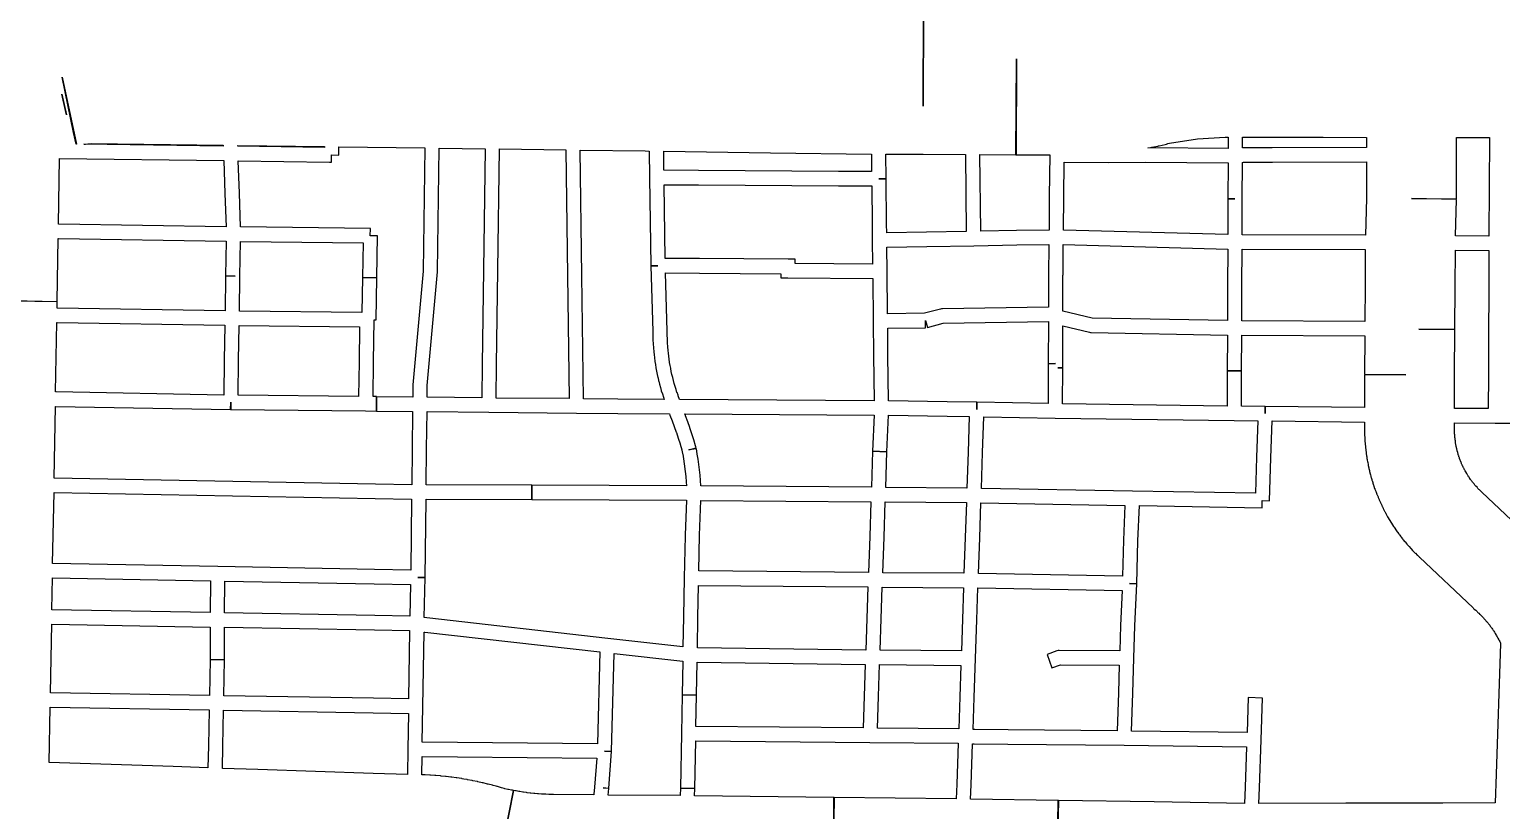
# Model space of a CAD drawing. Extents: x 0 to 1129, y 203 to 1017.
# Drawn here: x 696.5 to 811.9, y 467.9 to 529.1 of the extents above; entities that cross this region are included whole.
import ezdxf

# ---------------------------------------------------------------- set-up
doc = ezdxf.new("R2010")
doc.units = 0
doc.layers.get('0').update_dxf_attribs({"linetype": 'CONTINUOUS'})

msp = doc.modelspace()

# ---------------------------------------------------------------- linework, layer by layer
at = {"color": 1}
for points in [[(769.718778, 532.468531), (769.761111, 530.605865), (766.572, 530.619863), (766.536734, 523.091596), (766.557957, 530.619863), (763.467623, 530.626862), (763.4464, 532.383684), (763.566356, 532.404907), (763.594578, 532.404907), (766.459134, 532.42613), (769.718778, 532.468531)], [(773.846289, 526.824222), (773.832065, 519.295933), (776.463799, 519.295933), (776.421465, 516.036289), (776.400242, 513.397489), (773.839087, 513.362222), (771.045087, 513.312822), (770.981575, 519.310067), (773.803798, 519.295843), (773.846289, 526.824222)], [(699.050333, 525.377845), (700.165111, 520.121444), (700.136889, 520.121444), (699.925222, 521.031622), (699.050333, 525.377845)], [(699.015044, 524.044604), (699.389, 522.428871), (699.304333, 522.760493), (699.015044, 524.044604)], [(790.194, 520.67162), (790.222222, 520.67162), (790.349222, 520.67162), (790.448, 520.67162), (790.448, 519.789687), (784.1474, 519.831997), (784.344956, 519.867286), (784.408444, 519.874286), (784.457845, 519.888284), (784.930556, 519.980017), (784.979933, 519.994015), (785.022289, 520.001015), (785.495, 520.106859), (785.607889, 520.135081), (785.720778, 520.170348), (785.833667, 520.205637), (788.042067, 520.55137), (790.194, 520.67162)], [(791.576889, 520.67162), (793.912289, 520.67162), (797.898667, 520.664621), (801.292378, 520.657622), (801.285378, 519.867399), (793.898201, 519.846176), (791.640423, 519.831952), (791.612201, 519.831952), (791.583978, 519.831952), (791.576979, 519.831952), (791.576889, 520.67162)], [(808.347933, 520.643398), (810.916155, 520.636398), (810.873845, 512.924665), (808.270333, 512.952887), (808.333845, 515.782176), (804.806067, 515.866843), (808.333845, 515.852619), (808.340844, 519.302797), (808.347933, 520.643398)], [(720.732067, 519.916664), (727.477178, 519.831997), (727.343111, 510.179997), (726.538778, 501.275909), (726.538778, 501.247687), (726.538778, 501.233463), (726.531779, 500.309196), (723.688401, 500.330419), (723.674403, 499.208597), (723.674403, 499.201598), (726.517803, 499.180375), (726.482514, 496.259375), (726.447225, 493.437153), (723.603847, 493.486553), (698.415514, 493.952197), (698.514292, 499.575486), (698.556625, 499.575486), (712.251447, 499.328553), (712.265671, 499.892997), (712.258672, 499.328553), (722.827894, 499.215664), (723.674561, 499.208665), (723.68156, 500.337554), (723.413471, 500.337554), (723.448738, 503.068042), (723.498138, 506.355954), (723.667471, 506.355954), (723.709782, 509.64382), (722.580893, 509.665043), (722.545627, 506.941599), (712.943027, 507.047421), (712.971249, 509.777932), (713.034738, 512.508444), (722.630294, 512.395555), (722.580893, 509.665043), (723.709782, 509.651045), (723.766227, 512.938934), (723.201782, 512.952932), (723.208781, 513.517377), (713.027626, 513.637332), (712.935892, 516.276088), (712.851226, 518.830221), (720.005559, 518.724377), (720.14667, 518.717378), (720.153669, 519.281822), (720.725181, 519.267598), (720.732067, 519.916664)], [(701.308111, 520.184798), (711.679778, 520.043687), (711.679778, 519.973108), (700.750734, 520.11422), (700.842444, 520.128444), (700.884778, 520.135443), (701.047044, 520.149441), (701.308111, 520.177663), (701.308111, 520.184798)], [(712.808667, 520.022509), (719.603178, 519.930798), (719.603178, 519.86022), (712.808667, 519.95902), (712.808667, 520.022509)], [(728.606067, 519.810842), (732.197333, 519.761464), (732.063266, 510.271731), (731.964511, 502.849286), (731.929222, 500.245775), (727.6606, 500.295175), (727.667599, 501.170064), (727.667599, 501.219464), (728.471932, 510.116509), (728.471932, 510.144731), (728.471932, 510.158729), (728.606067, 519.810842)], [(733.326222, 519.747331), (738.533222, 519.669731), (738.660222, 509.834286), (738.780155, 500.182286), (733.058111, 500.231687), (733.0934, 502.828131), (733.192155, 510.25762), (733.326222, 519.747331)], [(739.662111, 519.655665), (744.756222, 519.592176), (745.059622, 519.585177), (745.087845, 517.503799), (745.179556, 510.596399), (745.736956, 510.603398), (745.179556, 510.5894), (745.348889, 505.452956), (745.348889, 505.438732), (745.348889, 505.135354), (745.355888, 504.817843), (745.355888, 504.803845), (745.370112, 504.486333), (745.370112, 504.479334), (745.398334, 504.16889), (745.398334, 504.161891), (745.426556, 503.844402), (745.426556, 503.837403), (745.440555, 503.63278), (745.475844, 503.37878), (745.475844, 503.371781), (745.504066, 503.124826), (745.504066, 503.110827), (745.511065, 503.103828), (745.546332, 502.856895), (745.546332, 502.849896), (745.588665, 502.602963), (745.588665, 502.595964), (745.638042, 502.334897), (745.638042, 502.327898), (745.687443, 502.080942), (745.687443, 502.073943), (745.743887, 501.826987), (745.750886, 501.819988), (745.800286, 501.573032), (745.814285, 501.559034), (745.870729, 501.312078), (745.870729, 501.305079), (745.941285, 501.058124), (745.941285, 501.051124), (746.01184, 500.811213), (746.01184, 500.804214), (746.01184, 500.797215), (746.096507, 500.557303), (746.096507, 500.550304), (746.174107, 500.310415), (746.181106, 500.303416), (746.23755, 500.127039), (742.610995, 500.141037), (739.908706, 500.169259), (739.788772, 509.842414), (739.662111, 519.655665)], [(746.195556, 519.571111), (754.556378, 519.451178), (762.479778, 519.345333), (762.493776, 517.976556), (759.904398, 517.990554), (748.925954, 518.061109), (746.209554, 518.075108), (746.195556, 519.571111)], [(763.608667, 519.338244), (766.529667, 519.331245), (769.852822, 519.317247), (769.916333, 513.291802), (766.797778, 513.235358), (763.679222, 513.178913), (763.672223, 513.856247), (763.629912, 517.40518), (763.065468, 517.40518), (763.629912, 517.412179), (763.608667, 519.338244)], [(698.831622, 519.006622), (711.722111, 518.844332), (711.806778, 516.247888), (711.898511, 513.651444), (698.789266, 513.848999), (698.746956, 513.848999), (698.831622, 519.006622)], [(777.585711, 518.724512), (781.05, 518.69629), (781.056999, 518.69629), (783.949799, 518.703289), (790.440911, 518.660978), (790.412688, 515.8458), (790.977133, 515.838801), (790.412688, 515.838801), (790.405689, 513.037734), (777.529289, 513.390512), (777.550512, 516.022223), (777.585711, 518.724512)], [(801.285333, 518.73851), (801.278334, 515.880999), (801.214823, 513.002332), (791.534601, 513.023556), (791.5416, 515.838734), (791.569822, 518.696222), (791.640355, 518.703221), (791.682711, 518.703221), (793.9052, 518.71022), (793.9052, 518.71722), (801.285333, 518.73851)], [(746.223778, 516.946467), (748.919, 516.932469), (759.897444, 516.861913), (762.508, 516.847915), (762.543266, 513.849293), (762.550266, 512.600471), (762.571489, 510.73076), (756.503711, 510.766026), (756.503711, 511.104693), (755.946333, 511.104693), (749.003667, 511.154093), (746.3014, 511.168091), (746.223778, 516.946467)], [(698.732822, 512.720291), (698.768111, 512.720291), (711.905556, 512.522735), (711.842067, 509.799313), (712.597, 509.77809), (711.842067, 509.785089), (711.813845, 507.061668), (698.683444, 507.273312), (698.648155, 507.273312), (698.655154, 507.781312), (695.12031, 507.837756), (695.12031, 507.844755), (698.655154, 507.788311), (698.732822, 512.720291)], [(776.386289, 512.268735), (776.372065, 509.855758), (776.365066, 509.855758), (776.365066, 509.361846), (776.358067, 507.351024), (768.0466, 507.224024), (767.976067, 507.224024), (767.905489, 507.202801), (766.642556, 506.871179), (763.742734, 506.821779), (763.707444, 510.159068), (763.686221, 512.049957), (766.811821, 512.106401), (770.494821, 512.169912), (773.867377, 512.233401), (776.386289, 512.268735)], [(777.515178, 512.261736), (790.405667, 511.908958), (790.384444, 509.107892), (790.377444, 506.299803), (779.772956, 506.497359), (777.486956, 507.047669), (777.493955, 509.354847), (777.493955, 509.848736), (777.500954, 509.848736), (777.515178, 512.261736)], [(791.527489, 511.894847), (801.193622, 511.873624), (801.179398, 508.987913), (801.1654, 506.22918), (791.506333, 506.285624), (791.513332, 509.107846), (791.527489, 511.894847)], [(808.249178, 511.824292), (810.873845, 511.79607), (810.838556, 502.038247), (810.817332, 499.399447), (808.192666, 499.406446), (808.185667, 499.406446), (808.171668, 502.017002), (808.171668, 502.031), (808.171668, 502.066289), (808.221069, 505.608155), (805.398846, 505.636378), (808.221069, 505.622379), (808.235067, 508.952602), (808.249178, 511.824292)], [(746.329622, 510.039044), (748.9966, 510.025046), (755.381889, 509.975646), (755.388888, 509.636979), (755.939199, 509.636979), (762.585555, 509.594646), (762.620821, 506.243268), (762.649043, 503.583313), (762.698444, 500.020246), (747.430221, 500.119046), (747.338488, 500.408313), (747.338488, 500.422311), (747.331489, 500.42931), (747.331489, 500.443308), (747.246822, 500.662042), (747.239823, 500.662042), (747.239823, 500.669041), (747.169267, 500.901885), (747.098712, 501.127663), (747.098712, 501.134662), (747.028156, 501.36044), (747.028156, 501.367439), (746.957601, 501.593217), (746.9646, 501.593217), (746.908155, 501.833106), (746.908155, 501.840105), (746.844667, 502.065883), (746.844667, 502.079881), (746.788222, 502.312726), (746.745889, 502.538503), (746.745889, 502.559726), (746.703556, 502.785504), (746.703556, 502.792503), (746.661222, 503.025348), (746.661222, 503.032347), (746.625933, 503.265169), (746.625933, 503.272168), (746.597711, 503.497946), (746.597711, 503.519169), (746.569489, 503.759081), (746.541266, 503.942502), (746.541266, 503.949502), (746.520043, 504.238791), (746.520043, 504.252789), (746.49882, 504.549145), (746.49882, 504.556144), (746.484596, 504.852477), (746.484596, 504.859476), (746.470598, 505.155787), (746.470598, 505.162786), (746.470598, 505.466164), (746.470598, 505.473163), (746.329622, 510.039044)], [(698.634067, 506.144513), (698.662289, 506.144513), (711.799711, 505.932869), (711.750333, 503.202358), (711.708, 500.464802), (698.577622, 500.704691), (698.528222, 500.704691), (698.634067, 506.144513)], [(712.9286, 505.918735), (722.361889, 505.812913), (722.319556, 503.075358), (722.284289, 500.351913), (712.836889, 500.450691), (712.879222, 503.18118), (712.9286, 505.918735)], [(766.713111, 506.313779), (766.868333, 505.756401), (768.096, 506.095068), (776.351, 506.215023), (776.344001, 502.927112), (776.908445, 502.927112), (776.344001, 502.920113), (776.344001, 502.595557), (776.330003, 499.79449), (770.749047, 499.893291), (770.735049, 499.32178), (770.742048, 499.893291), (768.427826, 499.928557), (763.827603, 500.013224), (763.778203, 503.590402), (763.75698, 505.692935), (766.720313, 505.742335), (766.713111, 506.313779)], [(777.479889, 505.890513), (779.582444, 505.382513), (779.638889, 505.368515), (779.695333, 505.368515), (790.377444, 505.163892), (790.370445, 502.362826), (791.499334, 502.362826), (791.506333, 505.156826), (801.158333, 505.100381), (801.130111, 502.094737), (804.375667, 502.059448), (801.116, 502.052449), (801.129998, 499.477182), (793.354776, 499.57596), (793.347777, 499.011516), (793.347777, 499.57596), (791.48511, 499.589958), (791.499108, 502.355736), (790.37022, 502.362735), (790.356221, 499.604024), (777.458666, 499.780425), (777.472664, 502.602647), (777.098731, 502.602647), (777.472664, 502.609646), (777.472664, 502.934201), (777.479889, 505.890513)], [(727.646511, 499.166602), (732.479556, 499.110158), (739.351667, 499.046669), (742.604289, 499.01138), (746.640067, 498.997382), (746.682378, 498.898604), (746.682378, 498.891605), (746.851711, 498.447116), (746.85871, 498.440117), (747.020977, 497.995629), (747.027976, 497.98863), (747.176154, 497.551208), (747.190152, 497.536984), (747.33833, 497.092495), (747.33833, 497.078497), (747.479441, 496.633985), (747.479441, 496.619987), (747.613485, 496.161365), (747.613485, 496.154366), (747.655841, 496.013255), (747.71933, 495.667544), (747.71933, 495.660545), (747.782818, 495.272478), (747.782818, 495.265479), (747.832219, 494.877412), (747.832219, 494.870413), (747.874552, 494.482346), (747.874552, 494.468348), (747.92393, 494.080303), (747.92393, 494.066079), (747.959219, 493.678035), (747.959219, 493.671036), (747.973217, 493.346503), (735.865884, 493.395881), (735.858884, 492.266992), (747.980306, 492.217614), (747.867417, 489.494147), (747.867417, 489.437703), (747.810973, 486.135703), (747.754529, 483.073614), (747.705151, 480.73117), (741.827862, 481.394369), (727.639151, 482.995992), (727.639151, 483.002991), (727.427484, 483.03828), (727.490973, 486.156835), (726.919484, 486.170834), (726.919484, 486.177833), (727.490973, 486.170834), (727.568595, 492.302123), (735.851818, 492.266834), (735.865816, 493.395722), (727.575527, 493.431012), (727.610816, 496.253234), (727.646511, 499.166602)], [(747.860667, 498.983158), (762.684378, 498.891425), (762.564444, 496.069202), (763.693333, 496.019825), (763.813266, 498.88438), (768.406444, 498.799714), (770.149178, 498.771491), (770.057444, 495.984536), (769.965711, 493.162313), (763.601622, 493.218758), (763.693333, 496.019825), (762.564444, 496.055114), (762.472734, 493.232892), (749.109489, 493.338714), (749.109489, 493.352712), (749.088266, 493.754867), (749.088266, 493.761866), (749.052977, 494.178133), (749.052977, 494.185132), (749.003599, 494.594354), (749.003599, 494.601353), (748.954221, 495.010598), (748.954221, 495.017597), (748.954221, 495.024596), (748.89071, 495.433841), (748.89071, 495.44084), (748.827199, 495.842996), (748.827199, 495.849995), (748.756666, 496.259217), (748.163999, 496.160439), (748.742532, 496.322706), (748.693154, 496.470884), (748.566154, 496.950661), (748.552156, 496.95766), (748.411045, 497.423305), (748.411045, 497.430304), (748.255823, 497.903015), (748.255823, 497.910014), (748.08649, 498.368636), (748.08649, 498.375635), (747.917156, 498.841302), (747.910157, 498.841302), (747.910157, 498.8553), (747.860667, 498.983158)], [(771.278067, 498.75738), (776.887222, 498.658602), (790.9066, 498.468091), (792.762222, 498.454093), (792.670511, 495.589515), (792.571711, 492.767293), (782.940889, 492.936626), (771.0946, 493.148315), (771.186333, 495.949359), (771.278067, 498.75738)], [(793.891111, 498.439869), (801.130111, 498.348158), (801.130111, 497.826047), (801.130111, 497.819048), (801.130111, 497.635626), (801.130111, 497.586226), (801.13711, 497.543892), (801.13711, 497.367492), (801.13711, 497.353494), (801.13711, 497.325272), (801.144109, 497.148872), (801.144109, 497.113583), (801.144109, 497.078316), (801.158108, 496.901938), (801.165107, 496.873716), (801.165107, 496.838427), (801.172106, 496.662027), (801.179105, 496.633805), (801.179105, 496.605583), (801.200328, 496.429205), (801.200328, 496.393938), (801.207327, 496.351583), (801.22855, 496.175205), (801.22855, 496.146983), (801.22855, 496.132985), (801.249773, 495.956584), (801.249773, 495.921318), (801.263772, 495.886051), (801.284995, 495.709651), (801.284995, 495.674362), (801.298993, 495.64614), (801.320216, 495.469762), (801.33444, 495.434496), (801.33444, 495.399207), (801.369706, 495.222807), (801.376706, 495.208808), (801.376706, 495.187585), (801.411995, 495.011208), (801.418994, 494.975919), (801.418994, 494.94063), (801.461305, 494.764252), (801.461305, 494.73603), (801.475529, 494.700763), (801.517839, 494.538474), (801.524838, 494.503208), (801.531838, 494.467919), (801.581215, 494.291518), (801.581215, 494.270295), (801.588214, 494.242073), (801.630525, 494.079807), (801.637524, 494.044518), (801.651522, 494.009228), (801.700922, 493.839895), (801.707922, 493.804629), (801.72192, 493.776406), (801.771297, 493.600029), (801.778297, 493.585805), (801.792295, 493.557583), (801.841695, 493.388249), (801.848694, 493.352983), (801.869917, 493.324761), (801.919295, 493.148383), (801.933293, 493.12716), (801.947291, 493.091893), (802.010802, 492.92256), (802.017802, 492.894338), (802.039025, 492.859049), (802.095469, 492.689715), (802.102468, 492.668492), (802.116466, 492.647269), (802.187022, 492.477936), (802.194021, 492.456713), (802.20102, 492.42849), (802.271576, 492.266224), (802.278575, 492.245001), (802.299798, 492.209712), (802.370354, 492.047445), (802.377353, 492.012156), (802.398576, 491.983934), (802.476176, 491.821668), (802.4904, 491.786378), (802.511623, 491.758156), (802.589223, 491.588823), (802.589223, 491.581824), (802.596222, 491.560601), (802.680888, 491.405378), (802.694887, 491.370112), (802.723109, 491.334823), (802.800731, 491.172556), (802.821954, 491.151333), (802.835953, 491.123111), (802.913575, 490.960822), (802.934798, 490.946824), (802.941797, 490.925601), (803.033508, 490.770378), (803.047506, 490.742156), (803.068729, 490.713934), (803.153396, 490.565756), (803.174619, 490.537534), (803.188617, 490.502267), (803.287395, 490.354112), (803.301393, 490.32589), (803.322617, 490.304667), (803.41435, 490.149444), (803.435573, 490.128221), (803.449797, 490.099999), (803.548552, 489.951821), (803.569775, 489.930598), (803.583774, 489.902376), (803.689596, 489.754198), (803.696595, 489.7402), (803.717818, 489.718977), (803.823663, 489.577865), (803.837661, 489.542599), (803.865883, 489.507332), (803.971705, 489.366221), (803.999927, 489.337999), (804.014151, 489.323775), (804.119973, 489.182664), (804.141196, 489.154442), (804.169419, 489.12622), (804.275263, 488.999242), (804.289262, 488.978019), (804.310485, 488.964021), (804.423374, 488.82291), (804.437598, 488.794687), (804.458821, 488.773464), (804.57171, 488.646442), (804.599932, 488.611175), (804.628154, 488.582953), (804.74811, 488.448886), (804.769333, 488.434888), (804.776332, 488.413665), (804.896265, 488.279598), (804.924487, 488.258375), (804.95271, 488.230153), (805.072643, 488.103153), (805.100865, 488.07493), (805.122088, 488.060932), (805.249088, 487.926888), (805.270311, 487.919889), (805.284535, 487.905891), (805.411513, 487.778891), (805.418512, 487.764892), (805.439735, 487.750894), (809.637802, 483.785672), (809.680135, 483.743339), (809.729513, 483.693961), (809.849468, 483.602228), (809.884757, 483.566938), (809.95529, 483.496406), (809.997646, 483.461116), (810.047024, 483.404672), (810.103468, 483.362339), (810.152846, 483.29885), (810.202246, 483.263561), (810.244579, 483.221228), (810.308091, 483.157739), (810.357468, 483.108339), (810.38569, 483.073072), (810.449202, 483.002494), (810.491513, 482.953116), (810.540913, 482.903739), (810.590313, 482.847294), (810.63969, 482.79085), (810.67498, 482.755561), (810.731424, 482.685005), (810.76669, 482.635605), (810.77369, 482.628606), (810.816046, 482.579206), (810.851312, 482.529828), (810.893645, 482.473384), (810.943023, 482.416939), (810.985379, 482.346384), (811.020645, 482.311117), (811.062979, 482.240539), (811.105312, 482.191162), (811.154712, 482.12765), (811.189979, 482.071206), (811.232312, 482.014761), (811.267601, 481.958317), (811.309912, 481.887784), (811.345201, 481.838384), (811.387534, 481.767828), (811.380535, 481.767828), (811.451068, 481.647873), (811.486357, 481.598495), (811.52869, 481.527939), (811.556913, 481.471495), (811.592179, 481.400939), (811.662757, 481.280984), (811.69098, 481.217495), (811.726246, 481.154006), (811.754468, 481.104606), (811.789735, 481.012895), (811.796734, 480.991672), (811.458067, 470.739961), (811.380467, 468.496272), (807.260023, 468.482274), (799.668245, 468.475274), (792.852556, 468.461276), (792.894912, 469.681876), (793.036023, 473.442498), (793.134778, 476.702165), (792.005889, 476.751565), (791.921223, 474.028098), (782.876023, 474.133943), (782.974778, 477.090232), (783.059445, 479.834832), (783.137067, 482.367788), (783.271134, 485.662721), (782.70669, 485.690943), (783.271134, 485.66972), (783.369889, 489.04932), (783.482778, 491.800986), (793.099512, 491.631653), (793.11351, 492.196097), (793.677954, 492.174874), (793.790843, 495.554497), (793.891111, 498.439869)], [(808.185667, 498.277602), (811.374778, 498.270603), (815.3894, 498.270603)], [(814.493333, 488.90778), (810.316444, 492.851824), (810.295221, 492.880046), (810.224688, 492.950624), (810.189399, 492.971847), (810.132955, 493.028292), (810.097666, 493.063581), (810.062399, 493.098847), (810.012999, 493.148247), (809.977733, 493.197625), (809.94951, 493.232914), (809.857799, 493.324625), (809.836576, 493.352847), (809.787176, 493.409292), (809.744865, 493.458692), (809.716643, 493.493958), (809.674287, 493.550403), (809.596687, 493.63507), (809.561398, 493.691514), (809.540175, 493.712737), (809.490798, 493.776226), (809.462575, 493.818559), (809.434353, 493.853848), (809.391997, 493.917337), (809.363775, 493.952603), (809.356776, 493.973826), (809.328554, 494.01616), (809.293287, 494.065537), (809.257998, 494.114938), (809.250999, 494.128936), (809.222777, 494.164225), (809.208779, 494.199491), (809.17349, 494.26298), (809.145267, 494.305336), (809.060601, 494.453491), (809.025312, 494.51698), (808.997089, 494.573425), (808.975866, 494.594648), (808.933533, 494.679314), (808.905311, 494.728714), (808.898312, 494.756937), (808.863023, 494.820425), (808.827734, 494.890981), (808.820734, 494.92627), (808.785468, 494.982714), (808.764245, 495.032092), (808.743022, 495.08147), (808.721799, 495.137914), (808.693576, 495.187314), (808.672353, 495.25787), (808.658129, 495.279093), (808.65113, 495.300316), (808.622908, 495.363805), (808.60891, 495.427316), (808.601911, 495.427316), (808.587912, 495.462605), (808.566689, 495.533138), (808.552691, 495.568427), (808.531468, 495.638983), (808.510245, 495.688383), (808.503246, 495.737761), (808.475023, 495.808316), (808.468024, 495.829539), (808.461025, 495.864806), (808.447027, 495.914206), (808.432803, 495.97065), (808.41158, 496.034139), (808.404581, 496.076472), (808.390583, 496.139984), (808.369359, 496.203472), (808.36236, 496.252873), (808.341137, 496.316361), (808.334138, 496.358695), (808.319914, 496.422206), (808.305916, 496.492739), (808.298917, 496.535095), (808.291918, 496.598583), (808.270695, 496.711472), (808.263695, 496.774961), (808.256696, 496.817317), (808.249697, 496.88785), (808.242698, 496.951361), (808.2287, 496.993695), (808.2287, 497.050139), (808.221701, 497.127761), (808.214702, 497.184206), (808.214702, 497.226517), (808.207703, 497.297095), (808.207703, 497.360583), (808.193704, 497.402917), (808.193704, 497.473472), (808.193704, 497.544028), (808.193704, 497.579317), (808.186705, 497.628695), (808.186705, 497.720428), (808.186705, 497.798028), (808.186705, 497.819251), (808.185667, 498.277602)], [(698.408289, 492.823737), (723.582511, 492.358093), (726.44, 492.308693), (726.369444, 486.748915), (723.519, 486.798315), (711.242333, 487.024093), (698.302444, 487.271026), (698.408289, 492.823737)], [(749.116556, 492.20996), (762.437444, 492.104138), (762.345711, 489.387738), (762.246956, 486.551405), (748.947222, 486.678405), (748.9966, 489.472405), (749.116556, 492.20996)], [(763.566333, 492.090004), (769.9234, 492.03356), (769.838734, 489.310138), (769.732889, 486.49496), (763.375845, 486.537294), (763.4746, 489.33836), (763.566333, 492.090004)], [(771.052289, 492.019471), (782.355266, 491.814849), (782.242378, 489.08436), (782.157711, 486.262138), (770.861778, 486.473782), (770.967622, 489.267782), (771.052289, 492.019471)], [(698.288333, 486.142295), (710.670822, 485.902406), (710.649599, 483.411807), (698.238888, 483.623451), (698.288333, 486.142295)], [(711.792667, 485.888408), (723.504889, 485.669697), (726.355333, 485.620297), (726.305933, 483.143786), (723.547222, 483.193186), (711.778556, 483.397786), (711.792667, 485.888408)], [(748.933111, 485.549742), (762.2046, 485.422742), (762.119933, 482.960364), (762.035266, 480.476808), (748.834333, 480.653186), (748.883711, 483.052075), (748.933111, 485.549742)], [(763.333489, 485.40863), (769.697622, 485.366297), (769.62, 482.896853), (769.535333, 480.40623), (763.164155, 480.462675), (763.248822, 482.918008), (763.333489, 485.40863)], [(770.826511, 485.352186), (782.122444, 485.140519), (782.009556, 482.402964), (781.946067, 480.413297), (777.204734, 480.441519), (777.105933, 480.441519), (777.007178, 480.40623), (776.245178, 480.138142), (776.626155, 479.079786), (777.2894, 479.31263), (781.910778, 479.284408), (781.847266, 477.125408), (781.748511, 474.147964), (773.190111, 474.225564), (770.5866, 474.253786), (770.544289, 474.253786), (770.452556, 474.260785), (770.537222, 476.772563), (770.643044, 479.806452), (770.748889, 482.847407), (770.826511, 485.352186)], [(698.224822, 482.494675), (710.6426, 482.283031), (710.6426, 482.170142), (710.6426, 482.163143), (710.635601, 479.728965), (711.76449, 479.721966), (711.771489, 482.163188), (711.771489, 482.26901), (723.519, 482.06441), (726.284778, 482.01501), (726.200111, 476.645743), (723.448444, 476.695143), (711.708, 476.899743), (711.764444, 479.714921), (710.635556, 479.728919), (710.586155, 476.913764), (698.126067, 477.132475), (698.224822, 482.494675)], [(727.413667, 481.887919), (727.427665, 481.887919), (727.455887, 481.88092), (727.469885, 481.88092), (741.185885, 480.335765), (741.002441, 473.139098), (730.038108, 473.230809), (727.27233, 473.259031), (727.321707, 476.067143), (727.413667, 481.887919)], [(742.315, 480.208675), (747.684289, 479.601919), (747.641933, 476.977253), (748.770822, 476.963029), (748.813178, 479.524207), (761.992956, 479.347829), (761.908289, 476.871318), (761.823622, 474.380718), (748.728511, 474.48654), (748.770822, 476.955985), (747.641933, 476.977208), (747.585489, 473.943296), (747.507889, 469.646474), (748.636778, 469.632476), (748.707333, 473.357809), (762.366889, 473.24492), (769.281333, 473.188476), (769.1614, 469.957031), (769.119044, 468.814031), (759.551711, 468.933987), (759.5094, 465.406209), (759.544667, 468.933987), (748.622667, 469.05392), (748.636665, 469.618365), (747.507776, 469.646587), (747.493778, 469.068031), (741.856378, 469.117409), (741.905778, 469.632476), (741.454222, 469.674809), (741.905778, 469.646587), (742.117444, 472.525254), (741.553, 472.567587), (742.117444, 472.546364), (742.315, 480.208675)], [(763.121845, 479.333786), (769.493, 479.277341), (769.408333, 476.807919), (769.323667, 474.317297), (762.952511, 474.366675), (763.037178, 476.836142), (763.121845, 479.333786)], [(698.104889, 476.003564), (710.557933, 475.784853), (710.508556, 472.983786), (710.473266, 471.248142), (707.756889, 471.339853), (698.027266, 471.671475), (698.104889, 476.003564)], [(711.686822, 475.770742), (723.420222, 475.566142), (726.186, 475.516742), (726.1366, 472.70863), (726.108378, 470.726008), (723.413178, 470.810675), (714.396155, 471.114075), (711.602155, 471.205786), (711.637444, 472.955564), (711.686822, 475.770742)], [(770.410222, 473.131964), (770.480778, 473.124965), (770.509, 473.124965), (770.522998, 473.124965), (773.182931, 473.096742), (782.284621, 473.012076), (791.88722, 472.899187), (791.767287, 469.724209), (791.724931, 468.461254), (784.641154, 468.581187), (777.134042, 468.694076), (777.077598, 465.166298), (777.070599, 465.166298), (777.119999, 468.694076), (770.247865, 468.79992), (770.290221, 469.914698), (770.410222, 473.131964)], [(727.258444, 472.130075), (730.031266, 472.101853), (740.946222, 472.010142), (740.776889, 469.724142), (740.727489, 469.180853), (740.72049, 469.131475), (737.559601, 469.166742), (737.524334, 469.166742), (737.263267, 469.166742), (737.199756, 469.166742), (736.966934, 469.173741), (736.896378, 469.173741), (736.670601, 469.187965), (736.607089, 469.187965), (736.381312, 469.209188), (736.310779, 469.216187), (736.085001, 469.23741), (736.028556, 469.244409), (735.788645, 469.258407), (735.732201, 469.272631), (735.506423, 469.293854), (735.43589, 469.307853), (735.203045, 469.343119), (735.153668, 469.350118), (734.913756, 469.385407), (734.850267, 469.392406), (734.631534, 469.43474), (734.568045, 469.448738), (734.426934, 469.469961), (733.742556, 466.019783), (734.41989, 469.469961), (734.342267, 469.491184), (734.278779, 469.498183), (734.038867, 469.554628), (733.98949, 469.561627), (733.756645, 469.611027), (733.700201, 469.63225), (733.488556, 469.681628), (733.417978, 469.702851), (733.171045, 469.773406), (733.142823, 469.780406), (733.072267, 469.801629), (733.065268, 469.801629), (732.832424, 469.858073), (732.818425, 469.872071), (732.790203, 469.87907), (732.444492, 469.963737), (732.41627, 469.977961), (732.395047, 469.977961), (732.049336, 470.062628), (732.014047, 470.069627), (731.978758, 470.083625), (731.633047, 470.161225), (731.604825, 470.168224), (731.569558, 470.168224), (731.230892, 470.23878), (731.195602, 470.245779), (731.16738, 470.260003), (730.814602, 470.316447), (730.78638, 470.323446), (730.758158, 470.323446), (730.539425, 470.372846), (730.40538, 470.386845), (730.370091, 470.401069), (730.341869, 470.408068), (729.989114, 470.457468), (729.967891, 470.457468), (729.932624, 470.471466), (729.579824, 470.513822), (729.544557, 470.520821), (729.509291, 470.520821), (729.15649, 470.563154), (729.128268, 470.563154), (729.107045, 470.563154), (728.754267, 470.598444), (728.711934, 470.612442), (728.676645, 470.612442), (728.32389, 470.647731), (728.295668, 470.647731), (728.260378, 470.647731), (727.907601, 470.668954), (727.886378, 470.668954), (727.858155, 470.668954), (727.498333, 470.690177), (727.463044, 470.690177), (727.427778, 470.690177), (727.237266, 470.697176), (727.258444, 472.130075)]]:
    msp.add_lwpolyline(points, dxfattribs=at)

doc.saveas('drawing.dxf')
